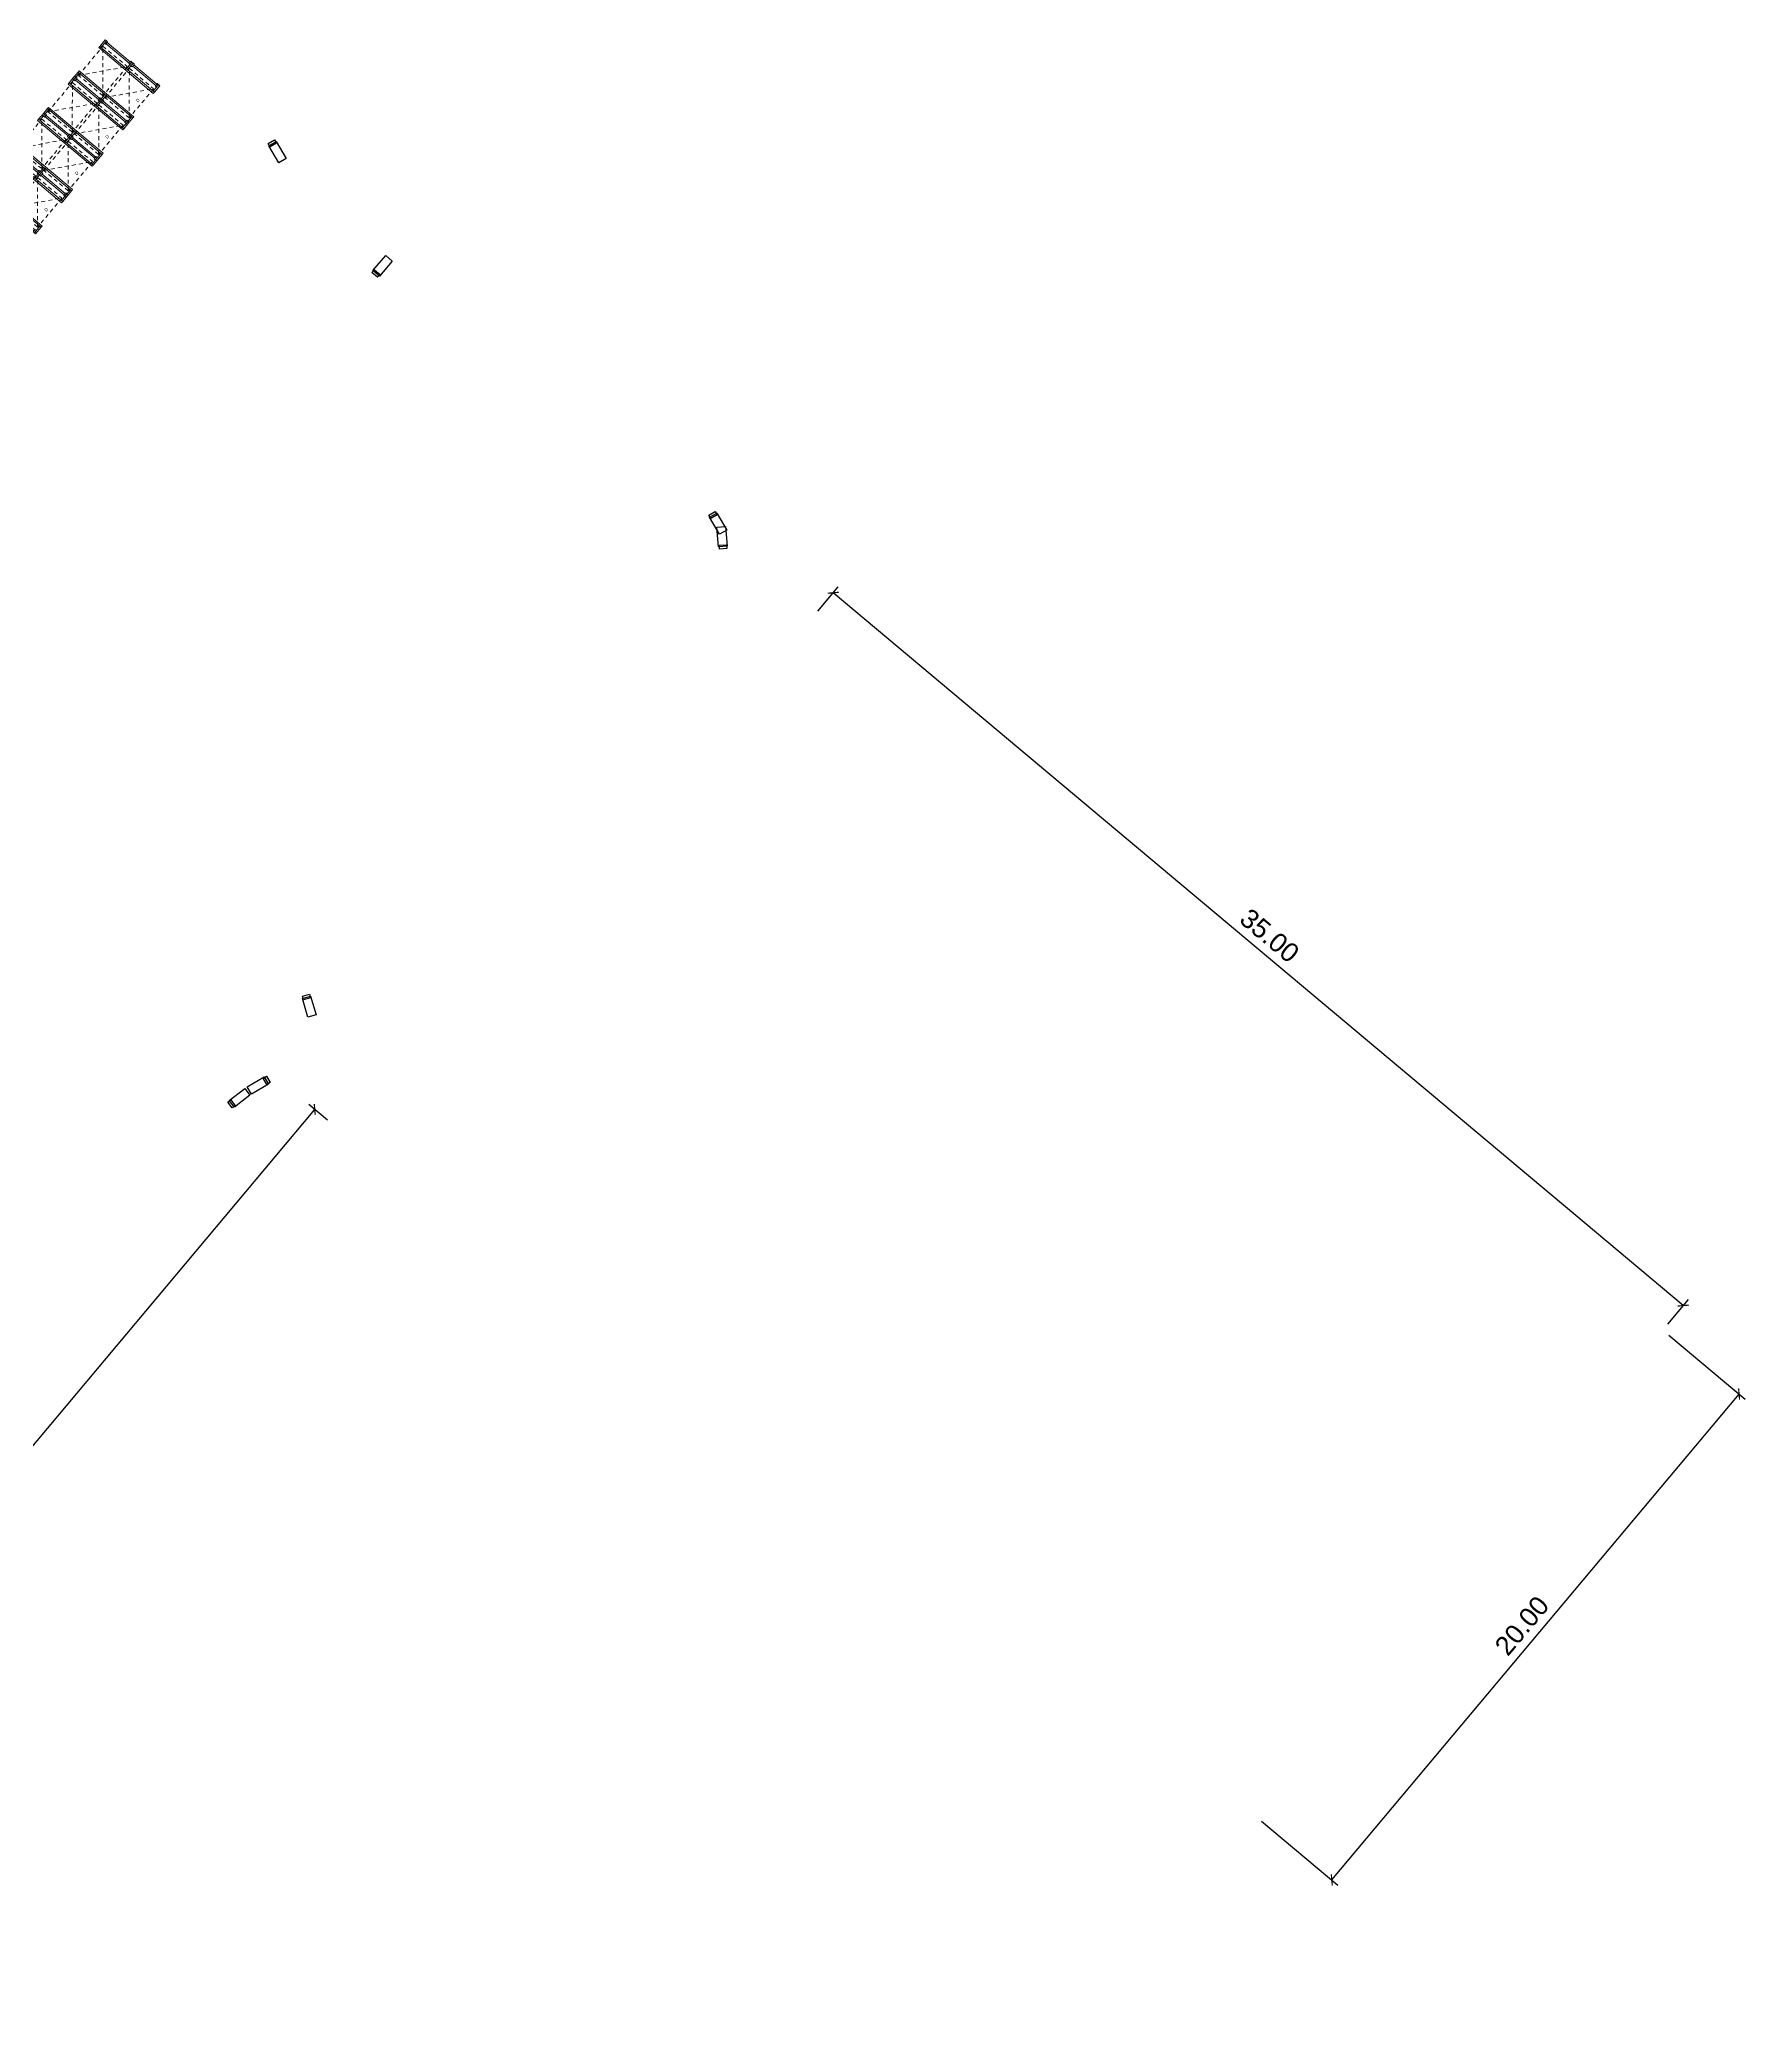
# Model space of a CAD drawing. Header units: metres. Extents: x 822482 to 822767, y 9662202 to 9662512.
# Drawn here: x 822713 to 822766.8, y 9662336.8 to 9662399.7 of the extents above; entities that cross this region are included whole.
import ezdxf
from ezdxf.enums import TextEntityAlignment as Align

# ---------------------------------------------------------------- set-up
doc = ezdxf.new("R2010")
doc.units = ezdxf.units.M
doc.linetypes.add('HIDDEN', pattern=[0.375, 0.25, -0.125])
doc.layers.add('#ARQ_INDUSTRIA_PORTAPALLETS', color=251, linetype='Continuous', lineweight=0)
doc.layers.add('ARQ_NE_PORTAPALLETS', color=251, linetype='Continuous', lineweight=0)
doc.layers.add('ARQ_NE_COTAS', color=7, linetype='Continuous', true_color=0x000000)
doc.styles.add('Arial', font='arial.ttf', dxfattribs={"height": 0.6})
doc.styles.add('BYC. 0.1', font='arial.ttf', dxfattribs={"height": 0.1})
doc.dimstyles.new('1-300', dxfattribs={"dimtxt": 0.6, "dimasz": 0.25, "dimexe": 0.25, "dimexo": 0.25, "dimgap": 0.25, "dimtad": 1, "dimzin": 4, "dimdsep": 46, "dimtxsty": 'Arial', "dimblk": 'ARCHTICK', "dimcen": 0.25, "dimclrd": 256, "dimclre": 256, "dimclrt": 256, "dimadec": 0, "dimazin": 0, "dimtfac": 0.0666666666666667, "dimtix": 1, "dimtofl": 0, "dimtmove": 0, "dimatfit": 3, "dimldrblk": 'ARCHTICK', "dimfxl": 0.25, "dimtvp": 1, "dimtolj": 1, "dimtzin": 0, "dimarcsym": 0})

# ---------------------------------------------------------------- blocks, each defined once
blk = doc.blocks.new('_ARCHTICK')
at = {"color": 0, "linetype": 'ByBlock', "const_width": 0.15}
blk.add_lwpolyline([(-0.5, -0.5), (0.5, 0.5)], dxfattribs=at)
blk = doc.blocks.new('*D3')
at = {"layer": 'ARQ_NE_COTAS', "lineweight": -2, "transparency": 16777216}
for p, q in [((822737.5684095202, 9662381.642196761), (822738.2166963983, 9662382.415438943)), ((822764.8768603057, 9662359.737296153), (822738.0560780717, 9662382.223861927)), ((822764.3891917542, 9662359.155630987), (822765.0374786323, 9662359.92887317))]:
    blk.add_line(p, q, dxfattribs=at)
at = {"layer": 'Defpoints', "color": 0, "transparency": 16777216}
for p in [(822738.0560780717, 9662382.223861927), (822737.4077911926, 9662381.450619744), (822764.2285734266, 9662358.96405397)]:
    blk.add_point(p, dxfattribs=at)
at = {"layer": 'ARQ_NE_COTAS', "lineweight": -2, "transparency": 16777216, "xscale": 0.25, "yscale": 0.25, "zscale": 0.25}
for p, rotation in [((822738.0560780717, 9662382.223861927), 140.0235039506402), ((822764.8768603057, 9662359.737296153), 320.0235039506402)]:
    blk.add_blockref('_ARCHTICK', p, dxfattribs=dict(at, rotation=rotation))
at = {"layer": 'ARQ_NE_COTAS', "transparency": 16777216, "insert": (822751.8240366988, 9662371.407066591), "char_height": 0.6, "attachment_point": 5, "rotation": 320.0235039506402, "style": 'Arial'}
blk.add_mtext('\\A1;35.00', dxfattribs=at)
blk = doc.blocks.new('*D4')
at = {"layer": 'ARQ_NE_COTAS', "lineweight": -2, "transparency": 16777216}
for p, q in [((822764.420150442, 9662358.803435644), (822766.8275052086, 9662356.785107438)), ((822753.786462035, 9662341.619564487), (822766.6359281922, 9662356.945725765)), ((822751.5706842849, 9662343.477274366), (822753.9780390514, 9662341.45894616))]:
    blk.add_line(p, q, dxfattribs=at)
at = {"layer": 'Defpoints', "color": 0, "transparency": 16777216}
for p in [(822764.2285734257, 9662358.964053972), (822766.6359281922, 9662356.945725765), (822751.3791072685, 9662343.637892693)]:
    blk.add_point(p, dxfattribs=at)
at = {"layer": 'ARQ_NE_COTAS', "lineweight": -2, "transparency": 16777216, "xscale": 0.25, "yscale": 0.25, "zscale": 0.25}
for p, rotation in [((822766.6359281922, 9662356.945725765), 50.02350395192511), ((822753.786462035, 9662341.619564487), 230.0235039519251)]:
    blk.add_blockref('_ARCHTICK', p, dxfattribs=dict(at, rotation=rotation))
at = {"layer": 'ARQ_NE_COTAS', "transparency": 16777216, "insert": (822759.7848643782, 9662349.640081163), "char_height": 0.6, "attachment_point": 5, "rotation": 50.02350395192512, "style": 'Arial'}
blk.add_mtext('\\A1;20.00', dxfattribs=at)
blk = doc.blocks.new('*D8')
at = {"layer": 'ARQ_NE_COTAS', "lineweight": -2, "transparency": 16777216}
for p, q in [((822722.1059376309, 9662365.581536692), (822721.5072521763, 9662366.083475068)), ((822697.717564241, 9662337.319276664), (822721.6988291917, 9662365.92285674)), ((822698.1246726802, 9662336.977956615), (822697.5259872256, 9662337.479894992))]:
    blk.add_line(p, q, dxfattribs=at)
at = {"layer": 'Defpoints', "color": 0, "transparency": 16777216}
for p in [(822721.6988291917, 9662365.92285674), (822722.2975146472, 9662365.420918366), (822698.3162496965, 9662336.817338288)]:
    blk.add_point(p, dxfattribs=at)
at = {"layer": 'ARQ_NE_COTAS', "lineweight": -2, "transparency": 16777216, "xscale": 0.25, "yscale": 0.25, "zscale": 0.25}
for p, rotation in [((822721.6988291917, 9662365.92285674), 50.02350394452293), ((822697.717564241, 9662337.319276664), 230.0235039445229)]:
    blk.add_blockref('_ARCHTICK', p, dxfattribs=dict(at, rotation=rotation))
at = {"layer": 'ARQ_NE_COTAS', "transparency": 16777216, "insert": (822709.2817091653, 9662351.978634214), "char_height": 0.6, "attachment_point": 5, "rotation": 50.02350394452293, "style": 'Arial'}
blk.add_mtext('\\A1;37.33', dxfattribs=at)
blk = doc.blocks.new('SDOHHOSD')
at = {"layer": '#ARQ_INDUSTRIA_PORTAPALLETS', "color": 0}
for points in [[(17050005.50282042, 18165891.00103389), (17050005.45282043, 18165891.00103389), (17050005.45282043, 18165891.27103775), (17050005.50282042, 18165891.27103775)], [(17050005.55282043, 18165891.17103774), (17050005.50282042, 18165891.17103774), (17050005.50282042, 18165891.27103775), (17050005.55282043, 18165891.27103775)], [(17050006.50282042, 18165891.19603774), (17050005.55282043, 18165891.19603774), (17050005.55282043, 18165891.24603774), (17050006.50282042, 18165891.24603774)], [(17050006.55282043, 18165891.17103774), (17050006.50282042, 18165891.17103774), (17050006.50282042, 18165891.27103775), (17050006.55282043, 18165891.27103775)], [(17050006.55282043, 18165891.00103389), (17050006.60282043, 18165891.00103389), (17050006.60282043, 18165891.27103775), (17050006.55282043, 18165891.27103775)], [(17050006.60282043, 18165891.17103774), (17050006.65282043, 18165891.17103774), (17050006.65282043, 18165891.27103775), (17050006.60282043, 18165891.27103775)], [(17050006.65282043, 18165891.19603774), (17050007.60282043, 18165891.19603774), (17050007.60282043, 18165891.24603774), (17050006.65282043, 18165891.24603774)], [(17050007.60282043, 18165891.17103774), (17050007.65282043, 18165891.17103774), (17050007.65282043, 18165891.27103775), (17050007.60282043, 18165891.27103775)], [(17050007.65282043, 18165891.00103389), (17050007.70282043, 18165891.00103389), (17050007.70282043, 18165891.27103775), (17050007.65282043, 18165891.27103775)], [(17050005.45282043, 18165890.95103389), (17050007.70282043, 18165890.95103389), (17050007.70282043, 18165891.00103389), (17050005.45282043, 18165891.00103389)], [(17050005.45282043, 18165889.99103389), (17050007.70282043, 18165889.99103389), (17050007.70282043, 18165889.94103388), (17050005.45282043, 18165889.94103388)], [(17050005.50282042, 18165889.94103388), (17050005.45282043, 18165889.94103388), (17050005.45282043, 18165889.67103003), (17050005.50282042, 18165889.67103003)], [(17050006.55282043, 18165889.94103388), (17050006.60282043, 18165889.94103388), (17050006.60282043, 18165889.67103003), (17050006.55282043, 18165889.67103003)], [(17050007.65282043, 18165889.94103388), (17050007.70282043, 18165889.94103388), (17050007.70282043, 18165889.67103003), (17050007.65282043, 18165889.67103003)], [(17050005.55282043, 18165889.77103003), (17050005.50282042, 18165889.77103003), (17050005.50282042, 18165889.67103003), (17050005.55282043, 18165889.67103003)], [(17050006.50282042, 18165889.74603003), (17050005.55282043, 18165889.74603003), (17050005.55282043, 18165889.69603003), (17050006.50282042, 18165889.69603003)], [(17050006.55282043, 18165889.77103003), (17050006.50282042, 18165889.77103003), (17050006.50282042, 18165889.67103003), (17050006.55282043, 18165889.67103003)], [(17050006.60282043, 18165889.77103003), (17050006.65282043, 18165889.77103003), (17050006.65282043, 18165889.67103003), (17050006.60282043, 18165889.67103003)], [(17050006.65282043, 18165889.74603003), (17050007.60282043, 18165889.74603003), (17050007.60282043, 18165889.69603003), (17050006.65282043, 18165889.69603003)], [(17050007.60282043, 18165889.77103003), (17050007.65282043, 18165889.77103003), (17050007.65282043, 18165889.67103003), (17050007.60282043, 18165889.67103003)]]:
    blk.add_lwpolyline(points, close=True, dxfattribs=at)
at = {"layer": '#ARQ_INDUSTRIA_PORTAPALLETS', "color": 252, "linetype": 'HIDDEN', "ltscale": 0.5, "transparency": 33554559}
for points in [[(17050006.54032043, 18165889.87103388), (17050006.54032043, 18165891.07103389), (17050005.54032043, 18165891.07103389), (17050005.54032043, 18165889.87103388), (17050006.54032043, 18165889.87103388)], [(17050006.54032043, 18165889.87103388), (17050005.54032043, 18165891.07103389)], [(17050005.54032043, 18165889.87103388), (17050006.54032043, 18165891.07103389)], [(17050007.62782042, 18165889.87103388), (17050007.62782042, 18165891.07103389), (17050006.62782042, 18165891.07103389), (17050006.62782042, 18165889.87103388), (17050007.62782042, 18165889.87103388)], [(17050007.62782042, 18165889.87103388), (17050006.62782042, 18165891.07103389)], [(17050006.62782042, 18165889.87103388), (17050007.62782042, 18165891.07103389)]]:
    blk.add_lwpolyline(points, dxfattribs=at)
at = {"layer": '#ARQ_INDUSTRIA_PORTAPALLETS', "color": 0, "insert": (17050005.69032042, 18165890.47103389), "char_height": 0.1, "attachment_point": 5, "rotation": 90, "style": 'BYC. 0.1'}
blk.add_mtext_dynamic_manual_height_columns('\\pxqc;D', width=0.065346913274281, gutter_width=0.5, heights=[0], dxfattribs=at)
at = {"layer": '#ARQ_INDUSTRIA_PORTAPALLETS', "color": 0, "style": 'BYC. 0.1'}
blk.add_attdef('NÚMERO', text='', height=0.1, rotation=90, dxfattribs=at).set_placement((17050006.39032043, 18165890.47103389), align=Align.MIDDLE_CENTER)
blk = doc.blocks.new('A$C8f1b9c42')
at = {"layer": 'ARQ_NE_PORTAPALLETS', "transparency": 33554687, "xscale": -0.9999999999999999, "rotation": 180.0000000035787}
for p in [(-17049718.43775494, 18165640.86551457), (-17049718.43775494, 18165639.36550684), (-17049718.43775494, 18165637.86549912), (-17049718.43775493, 18165636.3654914)]:
    blk.add_blockref('SDOHHOSD', p, dxfattribs=at)

msp = doc.modelspace()

# ---------------------------------------------------------------- linework, layer by layer
at = {"layer": 'ARQ_NE_COTAS', "color": 1}
for points in [[(822720.2922303563, 9662396.288369091), (822720.2318349619, 9662396.392596247), (822720.4304943064, 9662396.507711256), (822720.4908896992, 9662396.403484095)], [(822720.5613545101, 9662395.784563864), (822720.2501763295, 9662396.32157859), (822720.482920113, 9662396.456444139), (822720.7940982883, 9662395.919429414)], [(822723.7574771158, 9662392.266509065), (822723.6794113591, 9662392.17476681), (822723.5045485198, 9662392.32356193), (822723.5826142812, 9662392.41530418)], [(822724.1424449924, 9662392.688465524), (822723.7402229346, 9662392.215777367), (822723.535358482, 9662392.390101604), (822723.9375805398, 9662392.862789761)], [(822734.1963973978, 9662384.57084594), (822734.1360020033, 9662384.675073095), (822734.3346613478, 9662384.790188104), (822734.3950567407, 9662384.685960943)], [(822734.4655215523, 9662384.067040712), (822734.1543433703, 9662384.604055438), (822734.3870871539, 9662384.738920987), (822734.6982653299, 9662384.20190626)], [(822734.6575075703, 9662384.311007263), (822734.7099129013, 9662383.692565383), (822734.4418783506, 9662383.66985276), (822734.3894730225, 9662384.288294638)], [(822734.6860405479, 9662383.740539571), (822734.6962116973, 9662383.62050853), (822734.4674297808, 9662383.601122076), (822734.4572586329, 9662383.721153123)], [(822721.3421566561, 9662369.384800948), (822721.3090130165, 9662369.500612874), (822721.5297532026, 9662369.563785415), (822721.5628968384, 9662369.447973482)], [(822721.4802425662, 9662368.830562912), (822721.3094749479, 9662369.427266436), (822721.5680880295, 9662369.50127763), (822721.7388556479, 9662368.904574104)], [(822719.6545903378, 9662366.37646661), (822719.1629269748, 9662365.997674037), (822718.9987571475, 9662366.210762402), (822719.4904205106, 9662366.589554973)], [(822719.5698191652, 9662366.641376942), (822720.1056888443, 9662366.954522857), (822720.2414072142, 9662366.722275343), (822719.7055375356, 9662366.409129431)], [(822720.0726338279, 9662366.912347298), (822720.1766387447, 9662366.973124603), (822720.2924816826, 9662366.774888849), (822720.1884767612, 9662366.714111544)], [(822719.1903461639, 9662366.043713149), (822719.0949210839, 9662365.970194735), (822718.9547932957, 9662366.152077122), (822719.050218381, 9662366.225595538)]]:
    msp.add_lwpolyline(points, close=True, dxfattribs=at)

# ---------------------------------------------------------------- block references
at = {"ltscale": 10, "rotation": 140.0090103764572}
msp.add_blockref('A$C8f1b9c42', (822772.889044792, 9662018.469655523), dxfattribs=at)

# ---------------------------------------------------------------- dimensions: what is measured, and where the dimension line sits
at = {"layer": 'ARQ_NE_COTAS'}
for p1, p2, distance, picture, middle in [((822764.2285734266, 9662358.964053972), (822737.4077911924, 9662381.450619746), -1.009048734503237, '*D3', (822751.8240366988, 9662371.407066591)), ((822698.316249696, 9662336.817338288), (822722.2975146468, 9662365.420918366), 0.7812594998395085, '*D8', (822709.2817091653, 9662351.978634214)), ((822751.379107269, 9662343.637892693), (822764.2285734266, 9662358.964053972), -3.141497368601933, '*D4', (822759.7848643782, 9662349.640081163))]:
    dim = msp.add_aligned_dim(p1=p1, p2=p2, distance=distance, dimstyle='1-300', dxfattribs=at)
    dim.commit()
    dim.dimension.update_dxf_attribs({"geometry": picture, "text_midpoint": middle})

doc.saveas('drawing.dxf')
